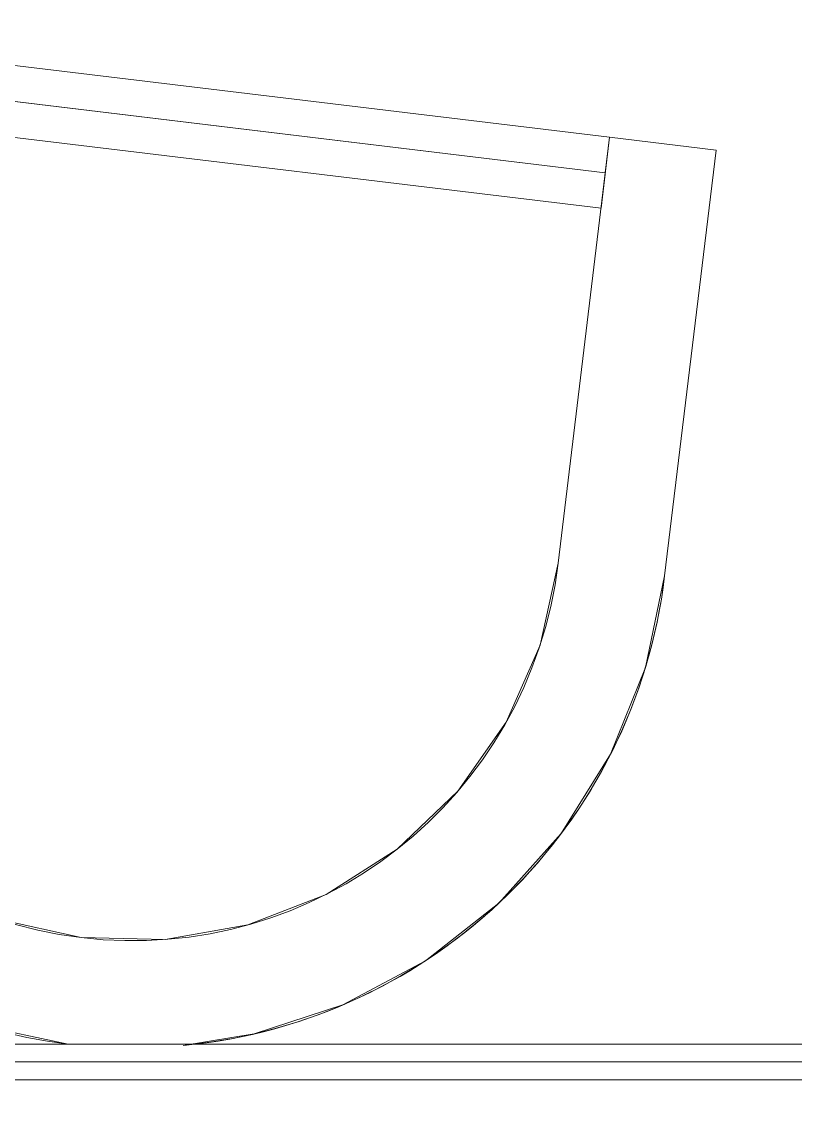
# Model space of a CAD drawing. Header units: inches. Extents: x -1159 to 2819, y -194 to 4438.
# Drawn here: x -982.42 to -960.77, y 270.58 to 300.98 of the extents above; entities that cross this region are included whole.
import ezdxf

# ---------------------------------------------------------------- set-up
doc = ezdxf.new("R2010")
doc.units = ezdxf.units.IN
doc.header["$MEASUREMENT"] = 0
for name, color, linetype, lineweight in [('A-WALL', 113, 'Continuous', 18), ('I-FURN', 30, 'Continuous', 9), ('I-WALL', 2, 'Continuous', 18)]:
    doc.layers.add(name, color=color, linetype=linetype, lineweight=lineweight)

# ---------------------------------------------------------------- blocks, each defined once
blk = doc.blocks.new('F-Chairs - LC-3-8287220-3RD FLOOR - POWER _ SIGNAL B')
at = {"layer": 'I-FURN'}
for p, q in [((-15, 27), (-12, 27)), ((-15, 17.479), (-15, 27)), ((-15, 17.479), (-15, 27)), ((-15, 27), (-12, 27)), ((-15, 17.479), (-15, 27)), ((-15, 27), (-12, 27)), ((-12, 27), (-12, 15)), ((-12, 27), (12, 27)), ((-12, 27), (12, 27)), ((-12, 27), (12, 27)), ((12, 27), (-12, 27)), ((-12, 25), (-12, 27)), ((-12, 27), (-12, 26)), ((-12, 27), (-12, 15)), ((-12, 27), (-12, 15)), ((12, 27), (15, 27)), ((12, 15), (12, 27)), ((12, 27), (15, 27)), ((12, 27), (15, 27)), ((12, 26), (12, 27)), ((12, 27), (12, 25)), ((12, 15), (12, 27)), ((12, 15), (12, 27)), ((15, 27), (15, 15)), ((15, 27), (15, 15)), ((15, 27), (15, 15)), ((12, 26), (-12, 26)), ((-12, 26), (-12, 25)), ((-12, 26), (12, 26)), ((12, 25), (12, 26)), ((12, 25), (-12, 25)), ((-15, 15), (-15, 16.105)), ((-15, 15), (-15, 16.105)), ((-15, 15), (-15, 16.105)), ((-14.993, 14.547), (-15, 15))]:
    blk.add_line(p, q, dxfattribs=at)
at = {"layer": 'I-FURN', "flags": 128}
for points in [[(-12, 15), (-11.769, 12.659), (-11.087, 10.408), (-9.978, 8.333), (-8.485, 6.515), (-6.667, 5.022), (-4.592, 3.913), (-2.341, 3.231), (0, 3), (2.341, 3.231), (4.592, 3.913), (6.667, 5.022), (8.485, 6.515), (9.978, 8.333), (11.087, 10.408), (11.769, 12.659), (12, 15)], [(15, 15), (14.772, 12.395), (14.095, 9.87), (12.99, 7.5), (11.491, 5.358), (9.642, 3.509), (7.5, 2.01), (5.13, 0.905), (3.2, 0.345)], [(-14.522, 11.242), (-14.772, 12.395), (-14.819, 12.678)], [(0, 0), (-2.605, 0.228), (-5.13, 0.905), (-7.5, 2.01), (-9.642, 3.509), (-11.491, 5.358), (-12.99, 7.5), (-14.094, 9.865)]]:
    blk.add_lwpolyline(points, dxfattribs=at)
at = {"layer": 'I-FURN'}
for radius, start, end in [(15, 180, 181.7467), (15, 180, 181.7315), (12, 180, 360), (12, 180, 360), (15, 282.3161, 0), (15, 282.6642, 0), (15, 188.8251, 194.5262), (15, 188.9051, 194.5086), (15, 199.8496, 270), (15, 200.0173, 270)]:
    blk.add_arc((0, 15), radius, start, end, dxfattribs=at)

msp = doc.modelspace()

# ---------------------------------------------------------------- linework, layer by layer
at = {"layer": 'A-WALL'}
for p, q in [((-654.946, 271.874), (-1004.062, 271.874)), ((-654.446, 271.374), (-1004.062, 271.374))]:
    msp.add_line(p, q, dxfattribs=at)
at = {"layer": 'I-WALL'}
msp.add_line((-655.446, 272.374), (-1004.062, 272.374), dxfattribs=at)

# ---------------------------------------------------------------- block references
at = {"layer": 'I-FURN', "rotation": 353.124296341864}
msp.add_blockref('F-Chairs - LC-3-8287220-3RD FLOOR - POWER _ SIGNAL B', (-981.114, 272.374), dxfattribs=at)

doc.saveas('drawing.dxf')
